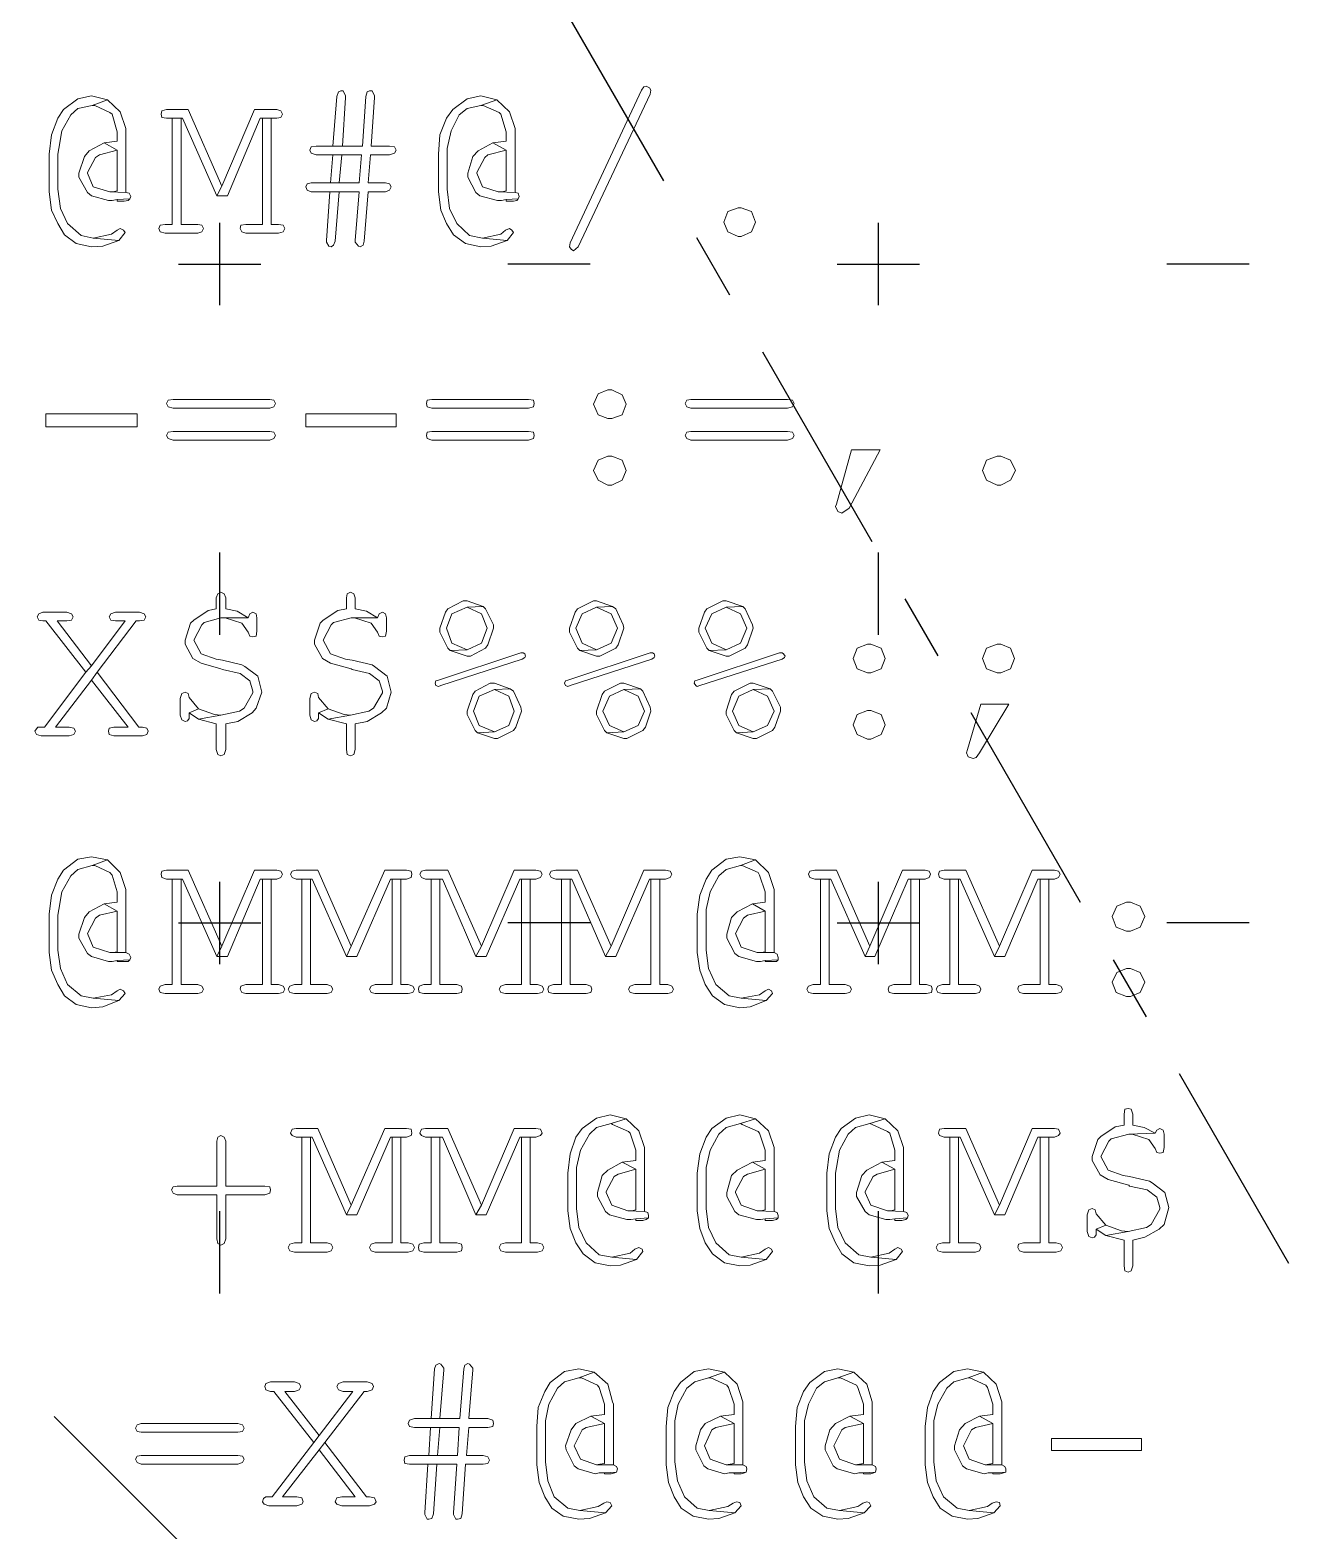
# Model space of a CAD drawing. Header units: inches. Extents: x -51 to 152, y -16 to 48.
# Drawn here: x -41.549 to -39.626, y -6.83 to -4.554 of the extents above; entities that cross this region are included whole.
import ezdxf

# ---------------------------------------------------------------- set-up
doc = ezdxf.new("R2010")
doc.units = ezdxf.units.IN
doc.header["$MEASUREMENT"] = 0
doc.linetypes.add('ACAD_ISO10W100', pattern=[18, 12, -3, 0, -3])

# ---------------------------------------------------------------- blocks, each defined once
blk = doc.blocks.new('PlusMinus')
at = {"color": 0}
for p, q in [((0, -0.0625), (0, 0.0625)), ((-0.0625, 0), (0.0625, 0)), ((0.5625, 0), (0.4375, 0)), ((0, -0.5625), (0, -0.4375))]:
    blk.add_line(p, q, dxfattribs=at)
blk = doc.blocks.new('logogog')
at = {"color": 1, "lineweight": 0}
for points in [[(2.5602, 2.1229), (2.5396, 2.118), (2.5177, 2.1022), (2.5092, 2.0889), (2.4995, 2.0634), (2.4959, 2.0343), (2.4959, 1.9809), (2.4959, 1.9773), (2.4995, 1.9494), (2.5092, 1.9288), (2.5189, 1.9118), (2.5371, 1.8984), (2.5602, 1.8936), (2.5772, 1.8948), (2.6014, 1.9033), (2.5626, 1.9069), (2.5444, 1.9106), (2.5238, 1.9288), (2.5129, 1.9518), (2.5092, 1.9809), (2.5092, 2.0343), (2.5104, 2.0428), (2.5153, 2.0695), (2.5286, 2.0937), (2.5396, 2.1034), (2.5614, 2.1083), (2.5844, 2.1168)], [(2.9823, 2.1301), (2.9787, 2.1289), (2.9763, 2.1216), (2.9714, 2.0464), (2.9411, 2.0464), (2.9265, 2.0464), (2.9011, 2.0464), (2.8938, 2.0452), (2.8913, 2.0404), (2.8938, 2.0355), (2.9011, 2.0331), (2.9265, 2.0331), (2.9702, 2.0331), (2.9666, 1.9906), (2.9362, 1.9906), (2.9229, 1.9906), (2.8938, 1.9906), (2.8877, 1.9894), (2.8853, 1.9846), (2.8877, 1.9797), (2.8938, 1.9773), (2.9217, 1.9773), (2.9666, 1.9773), (2.9605, 1.9033), (2.9605, 1.9009), (2.9653, 1.8948), (2.9678, 1.8936), (2.9726, 1.896), (2.9738, 1.9021), (2.9799, 1.9773), (3.0066, 1.9773), (3.0127, 1.9797), (3.0151, 1.9846), (3.0127, 1.9894), (3.0066, 1.9906), (2.9799, 1.9906), (2.9835, 2.0331), (3.0127, 2.0331), (3.0199, 2.0355), (3.0224, 2.0404), (3.0199, 2.0452), (3.0127, 2.0464), (2.9848, 2.0464), (2.9896, 2.1204), (2.9896, 2.1229), (2.986, 2.1301)], [(2.9387, 2.1301), (2.935, 2.1289), (2.9326, 2.1216), (2.9265, 2.0464), (2.9411, 2.0464), (2.9459, 2.1204), (2.9459, 2.1229), (2.9423, 2.1301)], [(3.1509, 2.1229), (3.1303, 2.118), (3.1085, 2.1022), (3.0988, 2.0889), (3.0891, 2.0634), (3.0866, 2.0343), (3.0866, 1.9809), (3.0866, 1.9773), (3.0903, 1.9494), (3.0988, 1.9288), (3.1097, 1.9118), (3.1279, 1.8984), (3.1509, 1.8936), (3.1667, 1.8948), (3.191, 1.9033), (3.1534, 1.9069), (3.134, 1.9106), (3.1146, 1.9288), (3.1036, 1.9518), (3.1, 1.9809), (3.1, 2.0343), (3.1, 2.0428), (3.1061, 2.0695), (3.1182, 2.0937), (3.1303, 2.1034), (3.1509, 2.1083), (3.1752, 2.1168)], [(3.4081, 2.1253), (3.2989, 1.8936), (3.2917, 1.8875), (3.2917, 1.8875), (3.288, 1.8899), (3.288, 1.8899), (3.2856, 1.8936), (3.2856, 1.8936), (3.2868, 1.8996), (3.2868, 1.8996), (3.3948, 2.1313), (3.3984, 2.1362), (3.3984, 2.1362), (3.402, 2.1374), (3.402, 2.1374), (3.4069, 2.135), (3.4069, 2.135), (3.4093, 2.1313), (3.4093, 2.1313), (3.4081, 2.1253), (3.4081, 2.1253), (3.4081, 2.1253)], [(2.5844, 2.1168), (2.5614, 2.1083), (2.565, 2.1083), (2.5881, 2.0974), (2.5917, 2.095), (2.599, 2.0683), (2.599, 2.0537), (2.5796, 2.0513), (2.599, 2.0404), (2.599, 1.9785), (2.5929, 1.9773), (2.5881, 1.9773), (2.6123, 1.9761), (2.6123, 2.0683), (2.6123, 2.0731), (2.6039, 2.0986)], [(2.707, 2.1022), (2.6742, 2.1022), (2.6669, 2.0998), (2.6657, 2.095), (2.6669, 2.0901), (2.6742, 2.0889), (2.6827, 2.0889), (2.6985, 2.0889), (2.7506, 1.9712), (2.7579, 1.9858)], [(2.8416, 2.1022), (2.8076, 2.1022), (2.7579, 1.9858), (2.7506, 1.9712), (2.7664, 1.9712), (2.8161, 2.0889), (2.8198, 2.0889), (2.8331, 2.0889), (2.8416, 2.0889), (2.8477, 2.0901), (2.8501, 2.095), (2.8477, 2.0998)], [(3.1752, 2.1168), (3.1509, 2.1083), (3.1546, 2.1083), (3.1788, 2.0974), (3.1813, 2.095), (3.1898, 2.0683), (3.1898, 2.0537), (3.1691, 2.0513), (3.1898, 2.0404), (3.1898, 1.9785), (3.1837, 1.9773), (3.1776, 1.9773), (3.2031, 1.9761), (3.2031, 2.0683), (3.2031, 2.0731), (3.1946, 2.0986)], [(2.6827, 2.0889), (2.6827, 1.9275), (2.6718, 1.9275), (2.6645, 1.9263), (2.6621, 1.9215), (2.6645, 1.9166), (2.6718, 1.9142), (2.7215, 1.9142), (2.7276, 1.9166), (2.73, 1.9215), (2.7276, 1.9263), (2.7215, 1.9275), (2.696, 1.9275), (2.696, 2.0889), (2.6985, 2.0889)], [(2.8331, 2.0889), (2.8198, 2.0889), (2.8198, 1.9275), (2.7943, 1.9275), (2.787, 1.9263), (2.7858, 1.9215), (2.7882, 1.9166), (2.7943, 1.9142), (2.844, 1.9142), (2.8513, 1.9166), (2.8537, 1.9215), (2.8513, 1.9263), (2.844, 1.9275), (2.8331, 1.9275)], [(2.5796, 2.0513), (2.5565, 2.0392), (2.5493, 2.0307), (2.5408, 2.0052), (2.5408, 1.9991), (2.5541, 1.9761), (2.5602, 1.9712), (2.5857, 1.9639), (2.5917, 1.9639), (2.599, 1.9652), (2.6184, 1.9664), (2.6196, 1.97), (2.6172, 1.9749), (2.6123, 1.9761), (2.5881, 1.9773), (2.5626, 1.9846), (2.5541, 2.0052), (2.5541, 2.0064), (2.5662, 2.0294), (2.5723, 2.0331), (2.599, 2.0404)], [(3.1691, 2.0513), (3.1473, 2.0392), (3.1388, 2.0307), (3.1315, 2.0052), (3.1315, 1.9991), (3.1437, 1.9761), (3.1497, 1.9712), (3.1764, 1.9639), (3.1825, 1.9639), (3.1898, 1.9652), (3.208, 1.9664), (3.2092, 1.97), (3.208, 1.9749), (3.2031, 1.9761), (3.1776, 1.9773), (3.1534, 1.9846), (3.1449, 2.0052), (3.1449, 2.0064), (3.157, 2.0294), (3.1619, 2.0331), (3.1898, 2.0404)], [(2.9265, 2.0331), (2.9229, 1.9906), (2.9362, 1.9906), (2.9399, 2.0331), (2.9702, 2.0331)], [(2.6184, 1.9664), (2.599, 1.9652), (2.599, 1.9627), (2.6099, 1.9627), (2.616, 1.9639)], [(2.9217, 1.9773), (2.9168, 1.9033), (2.9168, 1.9009), (2.9205, 1.8948), (2.9241, 1.8936), (2.9277, 1.896), (2.9302, 1.9021), (2.9362, 1.9773), (2.9666, 1.9773)], [(3.208, 1.9664), (3.1898, 1.9652), (3.1898, 1.9627), (3.2007, 1.9627), (3.2055, 1.9639)], [(3.5415, 1.953), (3.5464, 1.953), (3.5622, 1.947), (3.5622, 1.947), (3.5682, 1.9312), (3.5682, 1.9312), (3.5622, 1.9166), (3.5622, 1.9166), (3.5464, 1.9094), (3.5464, 1.9094), (3.5415, 1.9094), (3.5258, 1.9166), (3.5258, 1.9166), (3.5197, 1.9312), (3.5197, 1.9312), (3.5258, 1.947), (3.5258, 1.947), (3.5415, 1.953), (3.5415, 1.953), (3.5415, 1.953)], [(2.6039, 1.9215), (2.599, 1.9191), (2.5905, 1.913), (2.5626, 1.9069), (2.6014, 1.9033), (2.6111, 1.9154), (2.6087, 1.9191)], [(3.1946, 1.9215), (3.1885, 1.9191), (3.1813, 1.913), (3.1534, 1.9069), (3.191, 1.9033), (3.2007, 1.9154), (3.1983, 1.9191)], [(2.8307, 1.6619), (2.6839, 1.6619), (2.6766, 1.6607), (2.6742, 1.6558), (2.6766, 1.651), (2.6839, 1.6485), (2.8307, 1.6485), (2.8368, 1.651), (2.8392, 1.6558), (2.8368, 1.6607)], [(3.2237, 1.6619), (3.0769, 1.6619), (3.0697, 1.6607), (3.0685, 1.6558), (3.0697, 1.651), (3.0769, 1.6485), (3.2237, 1.6485), (3.231, 1.651), (3.2322, 1.6558), (3.231, 1.6607)], [(3.3499, 1.6764), (3.3438, 1.6764), (3.3293, 1.6704), (3.322, 1.6546), (3.3293, 1.6388), (3.3438, 1.6328), (3.3499, 1.6328), (3.3657, 1.6388), (3.3717, 1.6546), (3.3657, 1.6692)], [(3.6168, 1.6619), (3.47, 1.6619), (3.4639, 1.6607), (3.4615, 1.6558), (3.4639, 1.651), (3.47, 1.6485), (3.6168, 1.6485), (3.624, 1.651), (3.6265, 1.6558), (3.624, 1.6607)], [(2.6293, 1.6401), (2.6293, 1.6206), (2.491, 1.6206), (2.491, 1.6401), (2.6293, 1.6401)], [(3.0224, 1.6401), (3.0224, 1.6206), (2.8853, 1.6206), (2.8853, 1.6401), (3.0224, 1.6401)], [(2.8307, 1.6134), (2.6839, 1.6134), (2.6766, 1.6122), (2.6742, 1.6073), (2.6766, 1.6025), (2.6839, 1.6), (2.8307, 1.6), (2.8368, 1.6025), (2.8392, 1.6073), (2.8368, 1.6122)], [(3.2237, 1.6134), (3.0769, 1.6134), (3.0697, 1.6122), (3.0685, 1.6073), (3.0697, 1.6025), (3.0769, 1.6), (3.2237, 1.6), (3.231, 1.6025), (3.2322, 1.6073), (3.231, 1.6122)], [(3.6168, 1.6134), (3.47, 1.6134), (3.4639, 1.6122), (3.4615, 1.6073), (3.4639, 1.6025), (3.47, 1.6), (3.6168, 1.6), (3.624, 1.6025), (3.6265, 1.6073), (3.624, 1.6122)], [(3.3499, 1.5758), (3.3438, 1.5758), (3.3293, 1.5697), (3.322, 1.5539), (3.3293, 1.5394), (3.3438, 1.5321), (3.3499, 1.5321), (3.3657, 1.5394), (3.3717, 1.5539), (3.3657, 1.5697)], [(3.7138, 1.5855), (3.7575, 1.5855), (3.7102, 1.4969), (3.6992, 1.4896), (3.6992, 1.4896), (3.6932, 1.4921), (3.6932, 1.4921), (3.6895, 1.4993), (3.6895, 1.4993), (3.6908, 1.503), (3.6908, 1.503), (3.7138, 1.5855)], [(3.9346, 1.5758), (3.9406, 1.5758), (3.9552, 1.5697), (3.9552, 1.5697), (3.9625, 1.5539), (3.9625, 1.5539), (3.9552, 1.5394), (3.9552, 1.5394), (3.9406, 1.5321), (3.9406, 1.5321), (3.9346, 1.5321), (3.9188, 1.5394), (3.9188, 1.5394), (3.9127, 1.5539), (3.9127, 1.5539), (3.9188, 1.5697), (3.9188, 1.5697), (3.9346, 1.5758), (3.9346, 1.5758), (3.9346, 1.5758)], [(2.7567, 1.3695), (2.7518, 1.3671), (2.7494, 1.3611), (2.7494, 1.3441), (2.7373, 1.3416), (2.7155, 1.3271), (2.7106, 1.3222), (2.7021, 1.2968), (2.7021, 1.2907), (2.7142, 1.2689), (2.7264, 1.2616), (2.7567, 1.2531), (2.7591, 1.2519), (2.7858, 1.2458), (2.8004, 1.2349), (2.8052, 1.2191), (2.8052, 1.2167), (2.7919, 1.1936), (2.7846, 1.1888), (2.7567, 1.1827), (2.7227, 1.1767), (2.7494, 1.1694), (2.7494, 1.1306), (2.7518, 1.1233), (2.7567, 1.1209), (2.7616, 1.1233), (2.764, 1.1306), (2.764, 1.1694), (2.7822, 1.173), (2.804, 1.1864), (2.8101, 1.1936), (2.8186, 1.2179), (2.8125, 1.2422), (2.7931, 1.2567), (2.7882, 1.2592), (2.7591, 1.2664), (2.7494, 1.2676), (2.7264, 1.2761), (2.7155, 1.2968), (2.7155, 1.2968), (2.7276, 1.3198), (2.7312, 1.3234), (2.7567, 1.3307), (2.7979, 1.3307), (2.781, 1.3404), (2.764, 1.3441), (2.764, 1.3611), (2.7616, 1.3671)], [(2.9532, 1.3695), (2.9484, 1.3671), (2.9471, 1.3611), (2.9471, 1.3441), (2.9338, 1.3416), (2.912, 1.3271), (2.9071, 1.3222), (2.8986, 1.2968), (2.8986, 1.2907), (2.9108, 1.2689), (2.9229, 1.2616), (2.9544, 1.2531), (2.9556, 1.2519), (2.9823, 1.2458), (2.9969, 1.2349), (3.0017, 1.2191), (3.0017, 1.2167), (2.9884, 1.1936), (2.9811, 1.1888), (2.9532, 1.1827), (2.9192, 1.1767), (2.9471, 1.1694), (2.9471, 1.1306), (2.9484, 1.1233), (2.9532, 1.1209), (2.9581, 1.1233), (2.9605, 1.1306), (2.9605, 1.1694), (2.9787, 1.173), (3.0005, 1.1864), (3.0078, 1.1936), (3.0151, 1.2179), (3.009, 1.2422), (2.9896, 1.2567), (2.986, 1.2592), (2.9556, 1.2664), (2.9459, 1.2676), (2.9229, 1.2761), (2.912, 1.2968), (2.912, 1.2968), (2.9241, 1.3198), (2.9277, 1.3234), (2.9544, 1.3307), (2.9945, 1.3307), (2.9775, 1.3404), (2.9605, 1.3441), (2.9605, 1.3611), (2.9581, 1.3671)], [(3.1303, 1.3562), (3.1243, 1.3562), (3.1012, 1.3441), (3.0976, 1.3392), (3.0891, 1.315), (3.0891, 1.3089), (3.1012, 1.2846), (3.1048, 1.281), (3.1303, 1.2822), (3.1073, 1.2919), (3.0988, 1.315), (3.1073, 1.3368), (3.1303, 1.3465), (3.1546, 1.3477)], [(3.1546, 1.3477), (3.1303, 1.3465), (3.1522, 1.3368), (3.1606, 1.315), (3.1522, 1.2919), (3.1303, 1.2822), (3.1048, 1.281), (3.1303, 1.2725), (3.1352, 1.2725), (3.1582, 1.2846), (3.1619, 1.2895), (3.1704, 1.315), (3.1704, 1.3198), (3.1582, 1.3441)], [(3.3268, 1.3562), (3.322, 1.3562), (3.2977, 1.3441), (3.2941, 1.3392), (3.2856, 1.315), (3.2856, 1.3089), (3.2977, 1.2846), (3.3014, 1.281), (3.3268, 1.2822), (3.305, 1.2919), (3.2953, 1.315), (3.305, 1.3368), (3.3268, 1.3465), (3.3511, 1.3477)], [(3.3511, 1.3477), (3.3268, 1.3465), (3.3487, 1.3368), (3.3584, 1.315), (3.3487, 1.2919), (3.3268, 1.2822), (3.3014, 1.281), (3.3268, 1.2725), (3.3317, 1.2725), (3.3559, 1.2846), (3.3596, 1.2895), (3.3681, 1.315), (3.3669, 1.3198), (3.3559, 1.3441)], [(3.5234, 1.3562), (3.5185, 1.3562), (3.4942, 1.3441), (3.4906, 1.3392), (3.4821, 1.315), (3.4821, 1.3089), (3.4942, 1.2846), (3.4979, 1.281), (3.5234, 1.2822), (3.5015, 1.2919), (3.4918, 1.315), (3.5015, 1.3368), (3.5234, 1.3465), (3.5488, 1.3477)], [(3.5488, 1.3477), (3.5234, 1.3465), (3.5452, 1.3368), (3.5549, 1.315), (3.5452, 1.2919), (3.5234, 1.2822), (3.4979, 1.281), (3.5234, 1.2725), (3.5282, 1.2725), (3.5525, 1.2846), (3.5561, 1.2895), (3.5646, 1.315), (3.5634, 1.3198), (3.5525, 1.3441)], [(2.633, 1.3392), (2.5966, 1.3392), (2.5893, 1.3368), (2.5869, 1.3319), (2.5893, 1.3271), (2.5966, 1.3259), (2.6111, 1.3259), (2.5602, 1.2579), (2.5517, 1.2482), (2.4886, 1.1645), (2.4789, 1.1645), (2.4765, 1.1621), (2.4741, 1.1585), (2.4765, 1.1536), (2.4838, 1.1512), (2.5262, 1.1512), (2.5335, 1.1536), (2.5359, 1.1585), (2.5335, 1.1633), (2.5262, 1.1645), (2.5056, 1.1645), (2.5602, 1.2361), (2.5687, 1.2482), (2.6281, 1.3259), (2.633, 1.3259), (2.6402, 1.3271), (2.6427, 1.3319), (2.6402, 1.3368)], [(2.5226, 1.3392), (2.4862, 1.3392), (2.4801, 1.3368), (2.4777, 1.3319), (2.4801, 1.3271), (2.4862, 1.3259), (2.491, 1.3259), (2.5517, 1.2482), (2.5602, 1.2579), (2.508, 1.3259), (2.5226, 1.3259), (2.5299, 1.3271), (2.5323, 1.3319), (2.5299, 1.3368)], [(2.8052, 1.3392), (2.8004, 1.3368), (2.7979, 1.3307), (2.7567, 1.3307), (2.7628, 1.3307), (2.7882, 1.3222), (2.7979, 1.3089), (2.8004, 1.3028), (2.8052, 1.3016), (2.8101, 1.3028), (2.8113, 1.3101), (2.8113, 1.3307), (2.8101, 1.3368)], [(3.0017, 1.3392), (2.9969, 1.3368), (2.9945, 1.3307), (2.9544, 1.3307), (2.9593, 1.3307), (2.9848, 1.3222), (2.9945, 1.3089), (2.9969, 1.3028), (3.0017, 1.3016), (3.0066, 1.3028), (3.0078, 1.3101), (3.0078, 1.3307), (3.0066, 1.3368)], [(3.2152, 1.2774), (3.2116, 1.2774), (3.0866, 1.2361), (3.083, 1.2349), (3.0818, 1.2313), (3.083, 1.2276), (3.0866, 1.2264), (3.0903, 1.2276), (3.214, 1.2676), (3.2177, 1.2701), (3.2189, 1.2725), (3.2177, 1.2761)], [(3.4117, 1.2774), (3.4081, 1.2774), (3.2832, 1.2361), (3.2795, 1.2349), (3.2783, 1.2313), (3.2795, 1.2276), (3.2832, 1.2264), (3.2868, 1.2276), (3.4105, 1.2676), (3.4142, 1.2701), (3.4154, 1.2725), (3.4142, 1.2761)], [(3.6083, 1.2774), (3.6046, 1.2774), (3.4797, 1.2361), (3.476, 1.2349), (3.4748, 1.2313), (3.4773, 1.2276), (3.4797, 1.2264), (3.4833, 1.2276), (3.6083, 1.2676), (3.6119, 1.2701), (3.6131, 1.2725), (3.6107, 1.2761)], [(3.7429, 1.2907), (3.7381, 1.2907), (3.7223, 1.2846), (3.7162, 1.2689), (3.7223, 1.2531), (3.7381, 1.247), (3.7429, 1.247), (3.7587, 1.2531), (3.7647, 1.2689), (3.7587, 1.2846)], [(3.9406, 1.2907), (3.9346, 1.2907), (3.9188, 1.2846), (3.9127, 1.2689), (3.9188, 1.2531), (3.9346, 1.247), (3.9406, 1.247), (3.9552, 1.2531), (3.9613, 1.2689), (3.9552, 1.2846)], [(2.5687, 1.2482), (2.5602, 1.2361), (2.616, 1.1645), (2.5941, 1.1645), (2.5869, 1.1633), (2.5857, 1.1585), (2.5869, 1.1536), (2.5941, 1.1512), (2.6378, 1.1512), (2.6439, 1.1536), (2.6463, 1.1585), (2.6439, 1.1633), (2.6378, 1.1645), (2.6318, 1.1645)], [(3.1716, 1.2313), (3.1655, 1.2313), (3.1425, 1.2191), (3.1388, 1.2143), (3.1303, 1.1888), (3.1303, 1.1839), (3.1425, 1.1597), (3.1461, 1.156), (3.1716, 1.1573), (3.1485, 1.167), (3.14, 1.1888), (3.1485, 1.2118), (3.1716, 1.2215), (3.1958, 1.2228)], [(3.3681, 1.2313), (3.3632, 1.2313), (3.339, 1.2191), (3.3353, 1.2143), (3.3268, 1.1888), (3.3268, 1.1839), (3.339, 1.1597), (3.3426, 1.156), (3.3681, 1.1573), (3.3462, 1.167), (3.3365, 1.1888), (3.3462, 1.2118), (3.3681, 1.2215), (3.3936, 1.2228)], [(3.5646, 1.2313), (3.5597, 1.2313), (3.5355, 1.2191), (3.5318, 1.2143), (3.5234, 1.1888), (3.5234, 1.1839), (3.5355, 1.1597), (3.5391, 1.156), (3.5646, 1.1573), (3.5428, 1.167), (3.5331, 1.1888), (3.5428, 1.2118), (3.5646, 1.2215), (3.5901, 1.2228)], [(2.7021, 1.2179), (2.6973, 1.2155), (2.6948, 1.2082), (2.6948, 1.1827), (2.6973, 1.1755), (2.7021, 1.173), (2.7057, 1.1742), (2.7082, 1.1779), (2.7082, 1.1864), (2.7227, 1.1924), (2.7082, 1.2094), (2.707, 1.2155)], [(2.8986, 1.2179), (2.8938, 1.2155), (2.8913, 1.2082), (2.8913, 1.1827), (2.8938, 1.1755), (2.8986, 1.173), (2.9023, 1.1742), (2.9047, 1.1779), (2.9047, 1.1864), (2.9192, 1.1924), (2.9047, 1.2094), (2.9035, 1.2155)], [(3.1958, 1.2228), (3.1716, 1.2215), (3.1934, 1.2118), (3.2019, 1.1888), (3.1934, 1.167), (3.1716, 1.1573), (3.1461, 1.156), (3.1716, 1.1476), (3.1764, 1.1476), (3.2007, 1.1597), (3.2043, 1.1645), (3.2128, 1.1888), (3.2116, 1.1949), (3.2007, 1.2191)], [(3.3936, 1.2228), (3.3681, 1.2215), (3.3899, 1.2118), (3.3996, 1.1888), (3.3899, 1.167), (3.3681, 1.1573), (3.3426, 1.156), (3.3681, 1.1476), (3.3729, 1.1476), (3.3972, 1.1597), (3.4008, 1.1645), (3.4093, 1.1888), (3.4081, 1.1949), (3.3972, 1.2191)], [(3.5901, 1.2228), (3.5646, 1.2215), (3.5864, 1.2118), (3.5961, 1.1888), (3.5864, 1.167), (3.5646, 1.1573), (3.5391, 1.156), (3.5646, 1.1476), (3.5694, 1.1476), (3.5937, 1.1597), (3.5973, 1.1645), (3.6058, 1.1888), (3.6058, 1.1949), (3.5937, 1.2191)], [(2.7227, 1.1924), (2.7082, 1.1864), (2.7227, 1.1767), (2.7567, 1.1827), (2.747, 1.1839)], [(2.9192, 1.1924), (2.9047, 1.1864), (2.9192, 1.1767), (2.9532, 1.1827), (2.9435, 1.1839)], [(3.7429, 1.19), (3.7381, 1.19), (3.7223, 1.1839), (3.7162, 1.1682), (3.7223, 1.1536), (3.7381, 1.1463), (3.7429, 1.1463), (3.7587, 1.1536), (3.7647, 1.1682), (3.7587, 1.1839)], [(3.9528, 1.1997), (3.9103, 1.1997), (3.8897, 1.1306), (3.8885, 1.1257), (3.8909, 1.1197), (3.8982, 1.1172), (3.903, 1.1184), (3.9079, 1.1257)], [(2.5602, 0.968), (2.5396, 0.9644), (2.5177, 0.9474), (2.5092, 0.9341), (2.4995, 0.9098), (2.4959, 0.8807), (2.4959, 0.8261), (2.4959, 0.8225), (2.4995, 0.7958), (2.5092, 0.7739), (2.5189, 0.7569), (2.5371, 0.7436), (2.5602, 0.7388), (2.5772, 0.74), (2.6014, 0.7497), (2.5626, 0.7533), (2.5444, 0.7569), (2.5238, 0.7739), (2.5129, 0.7982), (2.5092, 0.8261), (2.5092, 0.8795), (2.5104, 0.888), (2.5153, 0.9146), (2.5286, 0.9389), (2.5396, 0.9486), (2.5614, 0.9547), (2.5844, 0.9632)], [(2.5844, 0.9632), (2.5614, 0.9547), (2.565, 0.9547), (2.5881, 0.9438), (2.5917, 0.9401), (2.599, 0.9146), (2.599, 0.8989), (2.5796, 0.8965), (2.599, 0.8855), (2.599, 0.8237), (2.5929, 0.8225), (2.5881, 0.8225), (2.6123, 0.8225), (2.6123, 0.9146), (2.6123, 0.9183), (2.6039, 0.9438)], [(3.544, 0.968), (3.5234, 0.9644), (3.5015, 0.9474), (3.493, 0.9341), (3.4833, 0.9098), (3.4797, 0.8807), (3.4797, 0.8261), (3.4797, 0.8225), (3.4833, 0.7958), (3.4918, 0.7739), (3.5027, 0.7569), (3.5209, 0.7436), (3.544, 0.7388), (3.5597, 0.74), (3.584, 0.7497), (3.5464, 0.7533), (3.5282, 0.7569), (3.5076, 0.7739), (3.4967, 0.7982), (3.493, 0.8261), (3.493, 0.8795), (3.493, 0.888), (3.4991, 0.9146), (3.5124, 0.9389), (3.5234, 0.9486), (3.5452, 0.9547), (3.5682, 0.9632)], [(3.5682, 0.9632), (3.5452, 0.9547), (3.5476, 0.9547), (3.5719, 0.9438), (3.5743, 0.9401), (3.5828, 0.9146), (3.5828, 0.8989), (3.5634, 0.8965), (3.5828, 0.8855), (3.5828, 0.8237), (3.5767, 0.8225), (3.5707, 0.8225), (3.5961, 0.8225), (3.5961, 0.9146), (3.5961, 0.9183), (3.5876, 0.9438)], [(2.6827, 0.9341), (2.6827, 0.7739), (2.6718, 0.7739), (2.6645, 0.7715), (2.6621, 0.7667), (2.6645, 0.7618), (2.6718, 0.7606), (2.7215, 0.7606), (2.7276, 0.7618), (2.73, 0.7667), (2.7276, 0.7715), (2.7215, 0.7739), (2.696, 0.7739), (2.696, 0.9341), (2.6985, 0.9341)], [(2.707, 0.9474), (2.6742, 0.9474), (2.6669, 0.9462), (2.6657, 0.9413), (2.6669, 0.9365), (2.6742, 0.9341), (2.6827, 0.9341), (2.6985, 0.9341), (2.7506, 0.8164), (2.7579, 0.8322)], [(2.8416, 0.9474), (2.8076, 0.9474), (2.7579, 0.8322), (2.7506, 0.8164), (2.7664, 0.8164), (2.8161, 0.9341), (2.8198, 0.9341), (2.8331, 0.9341), (2.8416, 0.9341), (2.8477, 0.9365), (2.8501, 0.9413), (2.8477, 0.9462)], [(2.8331, 0.9341), (2.8198, 0.9341), (2.8198, 0.7739), (2.7943, 0.7739), (2.787, 0.7715), (2.7858, 0.7667), (2.7882, 0.7618), (2.7943, 0.7606), (2.844, 0.7606), (2.8513, 0.7618), (2.8537, 0.7667), (2.8513, 0.7715), (2.844, 0.7739), (2.8331, 0.7739)], [(2.8792, 0.9341), (2.8792, 0.7739), (2.8683, 0.7739), (2.861, 0.7715), (2.8586, 0.7667), (2.861, 0.7618), (2.8683, 0.7606), (2.918, 0.7606), (2.9241, 0.7618), (2.9265, 0.7667), (2.9241, 0.7715), (2.918, 0.7739), (2.8926, 0.7739), (2.8926, 0.9341), (2.895, 0.9341)], [(2.9035, 0.9474), (2.8707, 0.9474), (2.8647, 0.9462), (2.8622, 0.9413), (2.8647, 0.9365), (2.8707, 0.9341), (2.8792, 0.9341), (2.895, 0.9341), (2.9471, 0.8164), (2.9544, 0.8322)], [(3.0381, 0.9474), (3.0054, 0.9474), (2.9544, 0.8322), (2.9471, 0.8164), (2.9629, 0.8164), (3.0139, 0.9341), (3.0163, 0.9341), (3.0296, 0.9341), (3.0381, 0.9341), (3.0454, 0.9365), (3.0466, 0.9413), (3.0454, 0.9462)], [(3.0296, 0.9341), (3.0163, 0.9341), (3.0163, 0.7739), (2.9908, 0.7739), (2.9848, 0.7715), (2.9823, 0.7667), (2.9848, 0.7618), (2.9908, 0.7606), (3.0406, 0.7606), (3.0478, 0.7618), (3.0503, 0.7667), (3.0478, 0.7715), (3.0406, 0.7739), (3.0296, 0.7739)], [(3.0757, 0.9341), (3.0757, 0.7739), (3.0648, 0.7739), (3.0575, 0.7715), (3.0563, 0.7667), (3.0575, 0.7618), (3.0648, 0.7606), (3.1146, 0.7606), (3.1218, 0.7618), (3.123, 0.7667), (3.1218, 0.7715), (3.1146, 0.7739), (3.0891, 0.7739), (3.0891, 0.9341), (3.0927, 0.9341)], [(3.1012, 0.9474), (3.0672, 0.9474), (3.0612, 0.9462), (3.0587, 0.9413), (3.0612, 0.9365), (3.0672, 0.9341), (3.0757, 0.9341), (3.0927, 0.9341), (3.1437, 0.8164), (3.1522, 0.8322)], [(3.2346, 0.9474), (3.2019, 0.9474), (3.1522, 0.8322), (3.1437, 0.8164), (3.1594, 0.8164), (3.2104, 0.9341), (3.2128, 0.9341), (3.2262, 0.9341), (3.2346, 0.9341), (3.2419, 0.9365), (3.2443, 0.9413), (3.2419, 0.9462)], [(3.2262, 0.9341), (3.2128, 0.9341), (3.2128, 0.7739), (3.1885, 0.7739), (3.1813, 0.7715), (3.1788, 0.7667), (3.1813, 0.7618), (3.1885, 0.7606), (3.2371, 0.7606), (3.2443, 0.7618), (3.2468, 0.7667), (3.2443, 0.7715), (3.2371, 0.7739), (3.2262, 0.7739)], [(3.2735, 0.9341), (3.2735, 0.7739), (3.2613, 0.7739), (3.2541, 0.7715), (3.2528, 0.7667), (3.2541, 0.7618), (3.2613, 0.7606), (3.3111, 0.7606), (3.3183, 0.7618), (3.3196, 0.7667), (3.3183, 0.7715), (3.3111, 0.7739), (3.2868, 0.7739), (3.2868, 0.9341), (3.2892, 0.9341)], [(3.2977, 0.9474), (3.265, 0.9474), (3.2577, 0.9462), (3.2553, 0.9413), (3.2577, 0.9365), (3.265, 0.9341), (3.2735, 0.9341), (3.2892, 0.9341), (3.3402, 0.8164), (3.3487, 0.8322)], [(3.4312, 0.9474), (3.3984, 0.9474), (3.3487, 0.8322), (3.3402, 0.8164), (3.3559, 0.8164), (3.4069, 0.9341), (3.4093, 0.9341), (3.4227, 0.9341), (3.4312, 0.9341), (3.4384, 0.9365), (3.4409, 0.9413), (3.4384, 0.9462)], [(3.4227, 0.9341), (3.4093, 0.9341), (3.4093, 0.7739), (3.3851, 0.7739), (3.3778, 0.7715), (3.3754, 0.7667), (3.3778, 0.7618), (3.3851, 0.7606), (3.4348, 0.7606), (3.4409, 0.7618), (3.4433, 0.7667), (3.4409, 0.7715), (3.4348, 0.7739), (3.4227, 0.7739)], [(3.6665, 0.9341), (3.6665, 0.7739), (3.6556, 0.7739), (3.6483, 0.7715), (3.6459, 0.7667), (3.6483, 0.7618), (3.6556, 0.7606), (3.7041, 0.7606), (3.7114, 0.7618), (3.7138, 0.7667), (3.7114, 0.7715), (3.7041, 0.7739), (3.6798, 0.7739), (3.6798, 0.9341), (3.6823, 0.9341)], [(3.6908, 0.9474), (3.658, 0.9474), (3.6507, 0.9462), (3.6483, 0.9413), (3.6507, 0.9365), (3.658, 0.9341), (3.6665, 0.9341), (3.6823, 0.9341), (3.7344, 0.8164), (3.7417, 0.8322)], [(3.8254, 0.9474), (3.7914, 0.9474), (3.7417, 0.8322), (3.7344, 0.8164), (3.749, 0.8164), (3.7999, 0.9341), (3.8036, 0.9341), (3.8169, 0.9341), (3.8254, 0.9341), (3.8315, 0.9365), (3.8339, 0.9413), (3.8315, 0.9462)], [(3.8169, 0.9341), (3.8036, 0.9341), (3.8036, 0.7739), (3.7781, 0.7739), (3.7708, 0.7715), (3.7696, 0.7667), (3.7708, 0.7618), (3.7781, 0.7606), (3.8278, 0.7606), (3.8351, 0.7618), (3.8363, 0.7667), (3.8351, 0.7715), (3.8278, 0.7739), (3.8169, 0.7739)], [(3.863, 0.9341), (3.863, 0.7739), (3.8521, 0.7739), (3.8448, 0.7715), (3.8424, 0.7667), (3.8448, 0.7618), (3.8521, 0.7606), (3.9018, 0.7606), (3.9079, 0.7618), (3.9103, 0.7667), (3.9079, 0.7715), (3.9018, 0.7739), (3.8764, 0.7739), (3.8764, 0.9341), (3.8788, 0.9341)], [(3.8873, 0.9474), (3.8545, 0.9474), (3.8472, 0.9462), (3.846, 0.9413), (3.8472, 0.9365), (3.8545, 0.9341), (3.863, 0.9341), (3.8788, 0.9341), (3.9309, 0.8164), (3.9382, 0.8322)], [(4.0219, 0.9474), (3.988, 0.9474), (3.9382, 0.8322), (3.9309, 0.8164), (3.9467, 0.8164), (3.9964, 0.9341), (4.0001, 0.9341), (4.0134, 0.9341), (4.0219, 0.9341), (4.028, 0.9365), (4.0304, 0.9413), (4.028, 0.9462)], [(4.0134, 0.9341), (4.0001, 0.9341), (4.0001, 0.7739), (3.9746, 0.7739), (3.9673, 0.7715), (3.9661, 0.7667), (3.9685, 0.7618), (3.9746, 0.7606), (4.0243, 0.7606), (4.0316, 0.7618), (4.034, 0.7667), (4.0316, 0.7715), (4.0243, 0.7739), (4.0134, 0.7739)], [(2.5796, 0.8965), (2.5565, 0.8843), (2.5493, 0.8758), (2.5408, 0.8504), (2.5408, 0.8443), (2.5541, 0.8212), (2.5602, 0.8164), (2.5857, 0.8091), (2.5917, 0.8091), (2.599, 0.8103), (2.6184, 0.8115), (2.6196, 0.8152), (2.6172, 0.82), (2.6123, 0.8225), (2.5881, 0.8225), (2.5626, 0.8309), (2.5541, 0.8516), (2.5541, 0.8516), (2.5662, 0.8746), (2.5723, 0.8795), (2.599, 0.8855)], [(3.5634, 0.8965), (3.5403, 0.8843), (3.5318, 0.8758), (3.5246, 0.8504), (3.5246, 0.8443), (3.5367, 0.8212), (3.5428, 0.8164), (3.5694, 0.8091), (3.5755, 0.8091), (3.5828, 0.8103), (3.6022, 0.8115), (3.6022, 0.8152), (3.601, 0.82), (3.5961, 0.8225), (3.5707, 0.8225), (3.5464, 0.8309), (3.5379, 0.8516), (3.5379, 0.8516), (3.55, 0.8746), (3.5561, 0.8795), (3.5828, 0.8855)], [(4.1372, 0.8989), (4.1311, 0.8989), (4.1165, 0.8928), (4.1093, 0.877), (4.1153, 0.8613), (4.1311, 0.8552), (4.1372, 0.8552), (4.1517, 0.8613), (4.159, 0.877), (4.1517, 0.8928)], [(2.6184, 0.8115), (2.599, 0.8103), (2.599, 0.8091), (2.6099, 0.8091), (2.616, 0.8091)], [(3.6022, 0.8115), (3.5828, 0.8103), (3.5828, 0.8091), (3.5937, 0.8091), (3.5998, 0.8091)], [(4.1372, 0.7982), (4.1311, 0.7982), (4.1165, 0.7921), (4.1093, 0.7776), (4.1153, 0.7618), (4.1311, 0.7557), (4.1372, 0.7557), (4.1517, 0.7618), (4.159, 0.7776), (4.1517, 0.7921)], [(2.6039, 0.7667), (2.599, 0.7642), (2.5905, 0.7582), (2.5626, 0.7533), (2.6014, 0.7497), (2.6111, 0.7606), (2.6087, 0.7642)], [(3.5876, 0.7667), (3.5828, 0.7642), (3.5743, 0.7582), (3.5464, 0.7533), (3.584, 0.7497), (3.5937, 0.7606), (3.5925, 0.7642)], [(3.3475, 0.5762), (3.3268, 0.5714), (3.305, 0.5556), (3.2953, 0.5422), (3.2868, 0.5168), (3.2832, 0.4876), (3.2832, 0.4343), (3.2832, 0.4306), (3.2868, 0.4039), (3.2953, 0.3821), (3.3062, 0.3651), (3.3244, 0.3518), (3.3475, 0.3469), (3.3632, 0.3481), (3.3875, 0.3566), (3.3499, 0.3603), (3.3305, 0.3639), (3.3111, 0.3821), (3.3001, 0.4052), (3.2965, 0.4343), (3.2965, 0.4876), (3.2965, 0.4961), (3.3026, 0.5228), (3.3159, 0.5471), (3.3268, 0.5568), (3.3487, 0.5629), (3.3717, 0.5701)], [(3.3717, 0.5701), (3.3487, 0.5629), (3.3511, 0.5616), (3.3754, 0.5507), (3.3778, 0.5483), (3.3863, 0.5228), (3.3863, 0.5071), (3.3657, 0.5046), (3.3863, 0.4937), (3.3863, 0.4318), (3.3802, 0.4306), (3.3741, 0.4306), (3.3996, 0.4294), (3.3996, 0.5228), (3.3996, 0.5265), (3.3911, 0.5519)], [(3.544, 0.5762), (3.5234, 0.5714), (3.5015, 0.5556), (3.493, 0.5422), (3.4833, 0.5168), (3.4797, 0.4876), (3.4797, 0.4343), (3.4797, 0.4306), (3.4833, 0.4039), (3.4918, 0.3821), (3.5027, 0.3651), (3.5209, 0.3518), (3.544, 0.3469), (3.5597, 0.3481), (3.584, 0.3566), (3.5464, 0.3603), (3.5282, 0.3639), (3.5076, 0.3821), (3.4967, 0.4052), (3.493, 0.4343), (3.493, 0.4876), (3.493, 0.4961), (3.4991, 0.5228), (3.5124, 0.5471), (3.5234, 0.5568), (3.5452, 0.5629), (3.5682, 0.5701)], [(3.5682, 0.5701), (3.5452, 0.5629), (3.5476, 0.5616), (3.5719, 0.5507), (3.5743, 0.5483), (3.5828, 0.5228), (3.5828, 0.5071), (3.5634, 0.5046), (3.5828, 0.4937), (3.5828, 0.4318), (3.5767, 0.4306), (3.5707, 0.4306), (3.5961, 0.4294), (3.5961, 0.5228), (3.5961, 0.5265), (3.5876, 0.5519)], [(3.7405, 0.5762), (3.7199, 0.5714), (3.698, 0.5556), (3.6895, 0.5422), (3.6798, 0.5168), (3.6762, 0.4876), (3.6762, 0.4343), (3.6762, 0.4306), (3.6798, 0.4039), (3.6895, 0.3821), (3.6992, 0.3651), (3.7174, 0.3518), (3.7405, 0.3469), (3.7575, 0.3481), (3.7817, 0.3566), (3.7429, 0.3603), (3.7247, 0.3639), (3.7041, 0.3821), (3.6932, 0.4052), (3.6895, 0.4343), (3.6895, 0.4876), (3.6908, 0.4961), (3.6956, 0.5228), (3.7089, 0.5471), (3.7199, 0.5568), (3.7417, 0.5629), (3.7647, 0.5701)], [(3.7647, 0.5701), (3.7417, 0.5629), (3.7453, 0.5616), (3.7684, 0.5507), (3.772, 0.5483), (3.7793, 0.5228), (3.7793, 0.5071), (3.7599, 0.5046), (3.7793, 0.4937), (3.7793, 0.4318), (3.7732, 0.4306), (3.7684, 0.4306), (3.7926, 0.4294), (3.7926, 0.5228), (3.7926, 0.5265), (3.7842, 0.5519)], [(4.1335, 0.5859), (4.1287, 0.5847), (4.1275, 0.5774), (4.1275, 0.5604), (4.1141, 0.558), (4.0923, 0.5435), (4.0874, 0.5386), (4.0789, 0.5131), (4.0789, 0.5071), (4.0911, 0.4852), (4.1032, 0.4779), (4.1347, 0.4695), (4.1359, 0.4682), (4.1626, 0.4622), (4.1772, 0.4513), (4.182, 0.4355), (4.182, 0.4331), (4.1687, 0.41), (4.1614, 0.4052), (4.1335, 0.3991), (4.0996, 0.393), (4.1275, 0.3858), (4.1275, 0.3469), (4.1287, 0.3397), (4.1335, 0.3372), (4.1384, 0.3397), (4.1408, 0.3469), (4.1408, 0.3858), (4.159, 0.3906), (4.1808, 0.4027), (4.1881, 0.41), (4.1954, 0.4355), (4.1893, 0.4585), (4.1699, 0.4731), (4.1663, 0.4755), (4.1359, 0.4828), (4.1262, 0.484), (4.1032, 0.4925), (4.0923, 0.5131), (4.0923, 0.5131), (4.1044, 0.5362), (4.108, 0.5398), (4.1347, 0.5471), (4.1748, 0.5483), (4.1578, 0.5568), (4.1408, 0.5604), (4.1408, 0.5774), (4.1384, 0.5847)], [(2.9035, 0.5556), (2.8707, 0.5556), (2.8647, 0.5544), (2.8622, 0.5483), (2.8647, 0.5447), (2.8707, 0.5422), (2.8792, 0.5422), (2.895, 0.5422), (2.9471, 0.4246), (2.9544, 0.4391)], [(3.0381, 0.5556), (3.0054, 0.5556), (2.9544, 0.4391), (2.9471, 0.4246), (2.9629, 0.4246), (3.0139, 0.5422), (3.0163, 0.5422), (3.0296, 0.5422), (3.0381, 0.5422), (3.0454, 0.5447), (3.0466, 0.5483), (3.0454, 0.5544)], [(3.1012, 0.5556), (3.0672, 0.5556), (3.0612, 0.5544), (3.0587, 0.5483), (3.0612, 0.5447), (3.0672, 0.5422), (3.0757, 0.5422), (3.0927, 0.5422), (3.1437, 0.4246), (3.1522, 0.4391)], [(3.2346, 0.5556), (3.2019, 0.5556), (3.1522, 0.4391), (3.1437, 0.4246), (3.1594, 0.4246), (3.2104, 0.5422), (3.2128, 0.5422), (3.2262, 0.5422), (3.2346, 0.5422), (3.2419, 0.5447), (3.2443, 0.5483), (3.2419, 0.5544)], [(3.8873, 0.5556), (3.8545, 0.5556), (3.8472, 0.5544), (3.846, 0.5483), (3.8472, 0.5447), (3.8545, 0.5422), (3.863, 0.5422), (3.8788, 0.5422), (3.9309, 0.4246), (3.9382, 0.4391)], [(4.0219, 0.5556), (3.988, 0.5556), (3.9382, 0.4391), (3.9309, 0.4246), (3.9467, 0.4246), (3.9964, 0.5422), (4.0001, 0.5422), (4.0134, 0.5422), (4.0219, 0.5422), (4.028, 0.5447), (4.0304, 0.5483), (4.028, 0.5544)], [(4.182, 0.5556), (4.1772, 0.5532), (4.1748, 0.5483), (4.1347, 0.5471), (4.1396, 0.5471), (4.1651, 0.5386), (4.1748, 0.5253), (4.1772, 0.5192), (4.182, 0.518), (4.1869, 0.5192), (4.1881, 0.5265), (4.1881, 0.5471), (4.1869, 0.5532)], [(2.7567, 0.5447), (2.7518, 0.5422), (2.7506, 0.5362), (2.7506, 0.4682), (2.69, 0.4682), (2.6839, 0.467), (2.6815, 0.4622), (2.6839, 0.4573), (2.69, 0.4549), (2.7506, 0.4549), (2.7506, 0.3882), (2.7518, 0.3809), (2.7567, 0.3785), (2.7616, 0.3809), (2.764, 0.3882), (2.764, 0.4549), (2.8234, 0.4549), (2.8307, 0.4573), (2.8319, 0.4622), (2.8307, 0.467), (2.8234, 0.4682), (2.764, 0.4682), (2.764, 0.5362), (2.7616, 0.5422)], [(2.8792, 0.5422), (2.8792, 0.3821), (2.8683, 0.3821), (2.861, 0.3797), (2.8586, 0.3748), (2.861, 0.37), (2.8683, 0.3676), (2.918, 0.3676), (2.9241, 0.37), (2.9265, 0.3748), (2.9241, 0.3797), (2.918, 0.3821), (2.8926, 0.3821), (2.8926, 0.5422), (2.895, 0.5422)], [(3.0296, 0.5422), (3.0163, 0.5422), (3.0163, 0.3821), (2.9908, 0.3821), (2.9848, 0.3797), (2.9823, 0.3748), (2.9848, 0.37), (2.9908, 0.3676), (3.0406, 0.3676), (3.0478, 0.37), (3.0503, 0.3748), (3.0478, 0.3797), (3.0406, 0.3821), (3.0296, 0.3821)], [(3.0757, 0.5422), (3.0757, 0.3821), (3.0648, 0.3821), (3.0575, 0.3797), (3.0563, 0.3748), (3.0575, 0.37), (3.0648, 0.3676), (3.1146, 0.3676), (3.1218, 0.37), (3.123, 0.3748), (3.1218, 0.3797), (3.1146, 0.3821), (3.0891, 0.3821), (3.0891, 0.5422), (3.0927, 0.5422)], [(3.2262, 0.5422), (3.2128, 0.5422), (3.2128, 0.3821), (3.1885, 0.3821), (3.1813, 0.3797), (3.1788, 0.3748), (3.1813, 0.37), (3.1885, 0.3676), (3.2371, 0.3676), (3.2443, 0.37), (3.2468, 0.3748), (3.2443, 0.3797), (3.2371, 0.3821), (3.2262, 0.3821)], [(3.863, 0.5422), (3.863, 0.3821), (3.8521, 0.3821), (3.8448, 0.3797), (3.8424, 0.3748), (3.8448, 0.37), (3.8521, 0.3676), (3.9018, 0.3676), (3.9079, 0.37), (3.9103, 0.3748), (3.9079, 0.3797), (3.9018, 0.3821), (3.8764, 0.3821), (3.8764, 0.5422), (3.8788, 0.5422)], [(4.0134, 0.5422), (4.0001, 0.5422), (4.0001, 0.3821), (3.9746, 0.3821), (3.9673, 0.3797), (3.9661, 0.3748), (3.9685, 0.37), (3.9746, 0.3676), (4.0243, 0.3676), (4.0316, 0.37), (4.034, 0.3748), (4.0316, 0.3797), (4.0243, 0.3821), (4.0134, 0.3821)], [(3.3657, 0.5046), (3.3438, 0.4925), (3.3353, 0.484), (3.328, 0.4585), (3.328, 0.4525), (3.3402, 0.4294), (3.3462, 0.4246), (3.3729, 0.4173), (3.379, 0.4173), (3.3863, 0.4185), (3.4057, 0.4197), (3.4057, 0.4234), (3.4045, 0.4282), (3.3996, 0.4294), (3.3741, 0.4306), (3.3499, 0.4391), (3.3414, 0.4585), (3.3414, 0.4597), (3.3535, 0.4828), (3.3596, 0.4864), (3.3863, 0.4937)], [(3.5634, 0.5046), (3.5403, 0.4925), (3.5318, 0.484), (3.5246, 0.4585), (3.5246, 0.4525), (3.5367, 0.4294), (3.5428, 0.4246), (3.5694, 0.4173), (3.5755, 0.4173), (3.5828, 0.4185), (3.6022, 0.4197), (3.6022, 0.4234), (3.601, 0.4282), (3.5961, 0.4294), (3.5707, 0.4306), (3.5464, 0.4391), (3.5379, 0.4585), (3.5379, 0.4597), (3.55, 0.4828), (3.5561, 0.4864), (3.5828, 0.4937)], [(3.7599, 0.5046), (3.7368, 0.4925), (3.7296, 0.484), (3.7211, 0.4585), (3.7211, 0.4525), (3.7344, 0.4294), (3.7405, 0.4246), (3.766, 0.4173), (3.772, 0.4173), (3.7793, 0.4185), (3.7987, 0.4197), (3.7999, 0.4234), (3.7975, 0.4282), (3.7926, 0.4294), (3.7684, 0.4306), (3.7429, 0.4391), (3.7344, 0.4585), (3.7344, 0.4597), (3.7466, 0.4828), (3.7526, 0.4864), (3.7793, 0.4937)], [(4.0789, 0.4343), (4.0741, 0.4318), (4.0717, 0.4246), (4.0717, 0.3991), (4.0741, 0.3918), (4.0789, 0.3894), (4.0826, 0.3906), (4.085, 0.3942), (4.085, 0.4027), (4.0996, 0.4088), (4.085, 0.4258), (4.0838, 0.4318)], [(3.4057, 0.4197), (3.3863, 0.4185), (3.3863, 0.4161), (3.3972, 0.4161), (3.402, 0.4173)], [(3.6022, 0.4197), (3.5828, 0.4185), (3.5828, 0.4161), (3.5937, 0.4161), (3.5998, 0.4173)], [(3.7987, 0.4197), (3.7793, 0.4185), (3.7793, 0.4161), (3.7902, 0.4161), (3.7963, 0.4173)], [(4.0996, 0.4088), (4.085, 0.4027), (4.0996, 0.393), (4.1335, 0.3991), (4.1238, 0.4003)], [(3.3911, 0.3748), (3.3851, 0.3724), (3.3778, 0.3663), (3.3499, 0.3603), (3.3875, 0.3566), (3.3972, 0.3688), (3.396, 0.3724)], [(3.5876, 0.3748), (3.5828, 0.3724), (3.5743, 0.3663), (3.5464, 0.3603), (3.584, 0.3566), (3.5937, 0.3688), (3.5925, 0.3724)], [(3.7842, 0.3748), (3.7793, 0.3724), (3.7708, 0.3663), (3.7429, 0.3603), (3.7817, 0.3566), (3.7914, 0.3688), (3.789, 0.3724)], [(3.1315, 0.1989), (3.1267, 0.1965), (3.1255, 0.1905), (3.1194, 0.1152), (3.0891, 0.1152), (3.0757, 0.1152), (3.0503, 0.1152), (3.043, 0.1128), (3.0406, 0.108), (3.043, 0.1031), (3.0503, 0.1019), (3.0745, 0.1019), (3.1182, 0.1019), (3.1158, 0.0594), (3.0854, 0.0594), (3.0721, 0.0594), (3.043, 0.0594), (3.0357, 0.057), (3.0345, 0.0522), (3.0357, 0.0473), (3.043, 0.0461), (3.0709, 0.0461), (3.1146, 0.0461), (3.1097, -0.0279), (3.1097, -0.0303), (3.1133, -0.0376), (3.1158, -0.0376), (3.1206, -0.0364), (3.123, -0.0291), (3.1279, 0.0461), (3.1546, 0.0461), (3.1619, 0.0473), (3.1643, 0.0522), (3.1619, 0.057), (3.1546, 0.0594), (3.1291, 0.0594), (3.1327, 0.1019), (3.1619, 0.1019), (3.1691, 0.1031), (3.1704, 0.108), (3.1691, 0.1128), (3.1619, 0.1152), (3.1327, 0.1152), (3.1388, 0.1892), (3.1388, 0.1917), (3.134, 0.1977)], [(3.0879, 0.1989), (3.083, 0.1965), (3.0806, 0.1905), (3.0757, 0.1152), (3.0891, 0.1152), (3.0951, 0.1892), (3.0951, 0.1917), (3.0903, 0.1977)], [(3.3001, 0.1905), (3.2783, 0.1868), (3.2565, 0.1698), (3.248, 0.1565), (3.2383, 0.1322), (3.2359, 0.1031), (3.2359, 0.0497), (3.2359, 0.0449), (3.2395, 0.0182), (3.248, -0.0036), (3.2589, -0.0206), (3.2759, -0.0328), (3.3001, -0.0376), (3.3159, -0.0364), (3.3402, -0.0279), (3.3014, -0.0243), (3.2832, -0.0206), (3.2625, -0.0036), (3.2528, 0.0206), (3.2492, 0.0497), (3.2492, 0.1019), (3.2492, 0.1116), (3.2541, 0.1371), (3.2674, 0.1613), (3.2783, 0.171), (3.3001, 0.1771), (3.3232, 0.1856)], [(3.3232, 0.1856), (3.3001, 0.1771), (3.3038, 0.1771), (3.328, 0.1662), (3.3305, 0.1625), (3.339, 0.1371), (3.339, 0.1213), (3.3183, 0.1189), (3.339, 0.108), (3.339, 0.0473), (3.3317, 0.0461), (3.3268, 0.0449), (3.3523, 0.0449), (3.3523, 0.1371), (3.3511, 0.1407), (3.3438, 0.1674)], [(3.4967, 0.1905), (3.4748, 0.1868), (3.4542, 0.1698), (3.4445, 0.1565), (3.4348, 0.1322), (3.4324, 0.1031), (3.4324, 0.0497), (3.4324, 0.0449), (3.436, 0.0182), (3.4445, -0.0036), (3.4554, -0.0206), (3.4736, -0.0328), (3.4967, -0.0376), (3.5124, -0.0364), (3.5367, -0.0279), (3.4979, -0.0243), (3.4797, -0.0206), (3.4603, -0.0036), (3.4494, 0.0206), (3.4457, 0.0497), (3.4457, 0.1019), (3.4457, 0.1116), (3.4506, 0.1371), (3.4639, 0.1613), (3.476, 0.171), (3.4967, 0.1771), (3.5209, 0.1856)], [(3.5209, 0.1856), (3.4967, 0.1771), (3.5003, 0.1771), (3.5246, 0.1662), (3.527, 0.1625), (3.5355, 0.1371), (3.5355, 0.1213), (3.5149, 0.1189), (3.5355, 0.108), (3.5355, 0.0473), (3.5294, 0.0461), (3.5234, 0.0449), (3.5488, 0.0449), (3.5488, 0.1371), (3.5488, 0.1407), (3.5403, 0.1674)], [(3.6932, 0.1905), (3.6726, 0.1868), (3.6507, 0.1698), (3.641, 0.1565), (3.6313, 0.1322), (3.6289, 0.1031), (3.6289, 0.0497), (3.6289, 0.0449), (3.6325, 0.0182), (3.641, -0.0036), (3.6519, -0.0206), (3.6701, -0.0328), (3.6932, -0.0376), (3.7089, -0.0364), (3.7332, -0.0279), (3.6956, -0.0243), (3.6762, -0.0206), (3.6568, -0.0036), (3.6459, 0.0206), (3.6422, 0.0497), (3.6422, 0.1019), (3.6422, 0.1116), (3.6483, 0.1371), (3.6604, 0.1613), (3.6726, 0.171), (3.6932, 0.1771), (3.7174, 0.1856)], [(3.7174, 0.1856), (3.6932, 0.1771), (3.6968, 0.1771), (3.7211, 0.1662), (3.7235, 0.1625), (3.732, 0.1371), (3.732, 0.1213), (3.7114, 0.1189), (3.732, 0.108), (3.732, 0.0473), (3.7259, 0.0461), (3.7199, 0.0449), (3.7453, 0.0449), (3.7453, 0.1371), (3.7453, 0.1407), (3.7368, 0.1674)], [(3.8897, 0.1905), (3.8691, 0.1868), (3.8472, 0.1698), (3.8375, 0.1565), (3.829, 0.1322), (3.8254, 0.1031), (3.8254, 0.0497), (3.8254, 0.0449), (3.829, 0.0182), (3.8375, -0.0036), (3.8485, -0.0206), (3.8666, -0.0328), (3.8897, -0.0376), (3.9055, -0.0364), (3.9297, -0.0279), (3.8921, -0.0243), (3.8739, -0.0206), (3.8533, -0.0036), (3.8424, 0.0206), (3.8387, 0.0497), (3.8387, 0.1019), (3.8387, 0.1116), (3.8448, 0.1371), (3.8582, 0.1613), (3.8691, 0.171), (3.8909, 0.1771), (3.914, 0.1856)], [(3.914, 0.1856), (3.8909, 0.1771), (3.8933, 0.1771), (3.9176, 0.1662), (3.92, 0.1625), (3.9285, 0.1371), (3.9285, 0.1213), (3.9079, 0.1189), (3.9285, 0.108), (3.9285, 0.0473), (3.9224, 0.0461), (3.9164, 0.0449), (3.9419, 0.0449), (3.9419, 0.1371), (3.9419, 0.1407), (3.9334, 0.1674)], [(2.9787, 0.171), (2.9423, 0.171), (2.935, 0.1686), (2.9326, 0.1638), (2.935, 0.1589), (2.9423, 0.1565), (2.9569, 0.1565), (2.9059, 0.0898), (2.8974, 0.0788), (2.8343, -0.0036), (2.8246, -0.0036), (2.821, -0.0061), (2.8198, -0.0109), (2.8222, -0.0146), (2.8295, -0.017), (2.8719, -0.017), (2.8792, -0.0146), (2.8816, -0.0109), (2.8792, -0.0049), (2.8719, -0.0036), (2.8501, -0.0036), (2.9059, 0.0679), (2.9144, 0.0788), (2.9738, 0.1565), (2.9787, 0.1565), (2.986, 0.1589), (2.9884, 0.1638), (2.986, 0.1686)], [(2.8683, 0.171), (2.8319, 0.171), (2.8246, 0.1686), (2.8234, 0.1638), (2.8246, 0.1589), (2.8319, 0.1565), (2.8368, 0.1565), (2.8974, 0.0788), (2.9059, 0.0898), (2.8537, 0.1565), (2.8683, 0.1565), (2.8756, 0.1589), (2.878, 0.1638), (2.8756, 0.1686)], [(3.3183, 0.1189), (3.2953, 0.108), (3.288, 0.0983), (3.2795, 0.074), (3.2807, 0.0679), (3.2929, 0.0437), (3.2989, 0.0388), (3.3244, 0.0315), (3.3305, 0.0328), (3.339, 0.0328), (3.3572, 0.034), (3.3584, 0.0388), (3.3572, 0.0425), (3.3523, 0.0449), (3.3268, 0.0449), (3.3026, 0.0534), (3.2929, 0.074), (3.2929, 0.074), (3.305, 0.0983), (3.3111, 0.1019), (3.339, 0.108)], [(3.5149, 0.1189), (3.4918, 0.108), (3.4845, 0.0983), (3.4773, 0.074), (3.4773, 0.0679), (3.4894, 0.0437), (3.4955, 0.0388), (3.5209, 0.0315), (3.5282, 0.0328), (3.5355, 0.0328), (3.5537, 0.034), (3.5549, 0.0388), (3.5537, 0.0425), (3.5488, 0.0449), (3.5234, 0.0449), (3.4991, 0.0534), (3.4906, 0.074), (3.4906, 0.074), (3.5015, 0.0983), (3.5076, 0.1019), (3.5355, 0.108)], [(3.7114, 0.1189), (3.6895, 0.108), (3.681, 0.0983), (3.6738, 0.074), (3.6738, 0.0679), (3.6859, 0.0437), (3.692, 0.0388), (3.7187, 0.0315), (3.7247, 0.0328), (3.732, 0.0328), (3.7502, 0.034), (3.7514, 0.0388), (3.7502, 0.0425), (3.7453, 0.0449), (3.7199, 0.0449), (3.6956, 0.0534), (3.6871, 0.074), (3.6871, 0.074), (3.6992, 0.0983), (3.7041, 0.1019), (3.732, 0.108)], [(3.9079, 0.1189), (3.8861, 0.108), (3.8776, 0.0983), (3.8703, 0.074), (3.8703, 0.0679), (3.8824, 0.0437), (3.8885, 0.0388), (3.9152, 0.0315), (3.9212, 0.0328), (3.9285, 0.0328), (3.9479, 0.034), (3.9479, 0.0388), (3.9467, 0.0425), (3.9419, 0.0449), (3.9164, 0.0449), (3.8921, 0.0534), (3.8836, 0.074), (3.8836, 0.074), (3.8958, 0.0983), (3.9018, 0.1019), (3.9285, 0.108)], [(2.7822, 0.108), (2.6354, 0.108), (2.6293, 0.1055), (2.6269, 0.1007), (2.6293, 0.0958), (2.6354, 0.0946), (2.7822, 0.0946), (2.7895, 0.0958), (2.7919, 0.1007), (2.7895, 0.1055)], [(3.0745, 0.1019), (3.0721, 0.0594), (3.0854, 0.0594), (3.0891, 0.1019), (3.1182, 0.1019)], [(2.9144, 0.0788), (2.9059, 0.0679), (2.9605, -0.0036), (2.9399, -0.0036), (2.9326, -0.0049), (2.9302, -0.0109), (2.9326, -0.0146), (2.9399, -0.017), (2.9823, -0.017), (2.9896, -0.0146), (2.992, -0.0109), (2.9896, -0.0049), (2.9823, -0.0036), (2.9775, -0.0036)], [(4.1541, 0.0849), (4.1541, 0.0667), (4.0171, 0.0667), (4.0171, 0.0849), (4.1541, 0.0849)], [(2.7822, 0.0594), (2.6354, 0.0594), (2.6293, 0.0582), (2.6269, 0.0534), (2.6293, 0.0485), (2.6354, 0.0461), (2.7822, 0.0461), (2.7895, 0.0485), (2.7919, 0.0534), (2.7895, 0.0582)], [(3.0709, 0.0461), (3.066, -0.0279), (3.066, -0.0303), (3.0697, -0.0376), (3.0721, -0.0376), (3.0769, -0.0364), (3.0794, -0.0291), (3.0842, 0.0461), (3.1146, 0.0461)], [(3.3572, 0.034), (3.339, 0.0328), (3.339, 0.0315), (3.3487, 0.0315), (3.3547, 0.0328)], [(3.5537, 0.034), (3.5355, 0.0328), (3.5355, 0.0315), (3.5464, 0.0315), (3.5513, 0.0328)], [(3.7502, 0.034), (3.732, 0.0328), (3.732, 0.0315), (3.7429, 0.0315), (3.7478, 0.0328)], [(3.9479, 0.034), (3.9285, 0.0328), (3.9285, 0.0315), (3.9394, 0.0315), (3.9443, 0.0328)], [(3.3426, -0.0109), (3.3378, -0.0133), (3.3293, -0.0182), (3.3014, -0.0243), (3.3402, -0.0279), (3.3499, -0.017), (3.3475, -0.0121)], [(3.5391, -0.0109), (3.5343, -0.0133), (3.5258, -0.0182), (3.4979, -0.0243), (3.5367, -0.0279), (3.5464, -0.017), (3.544, -0.0121)], [(3.7368, -0.0109), (3.7308, -0.0133), (3.7235, -0.0182), (3.6956, -0.0243), (3.7332, -0.0279), (3.7429, -0.017), (3.7405, -0.0121)], [(3.9334, -0.0109), (3.9273, -0.0133), (3.92, -0.0182), (3.8921, -0.0243), (3.9297, -0.0279), (3.9394, -0.017), (3.9382, -0.0121)]]:
    blk.add_lwpolyline(points, close=True, dxfattribs=at)

msp = doc.modelspace()

# ---------------------------------------------------------------- linework, layer by layer
at = {"color": 1, "linetype": 'ACAD_ISO10W100', "ltscale": 0.0277}
for p, q in [((-36.8055, -11.3646), (-46.2613, -1.9088)), ((-36.7925, -11.3547), (-42.2461, -1.9088))]:
    msp.add_line(p, q, dxfattribs=at)

# ---------------------------------------------------------------- block references
at = {"color": 0}
msp.add_blockref('logogog', (-44.016, -6.7762), dxfattribs=at)
at = {"color": 1}
for p in [(-41.2613, -4.9088), (-40.2613, -4.9088), (-41.2613, -5.9088), (-40.2613, -5.9088)]:
    msp.add_blockref('PlusMinus', p, dxfattribs=at)

doc.saveas('drawing.dxf')
